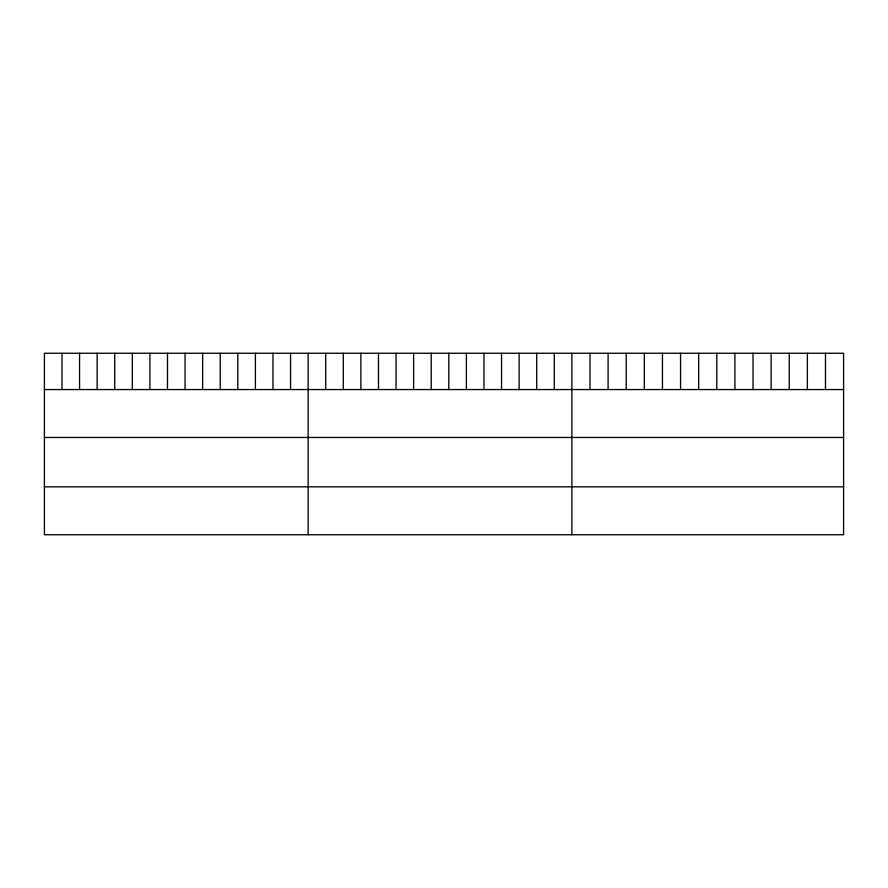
<?xml version="1.0" encoding="UTF-8"?>
<svg xmlns="http://www.w3.org/2000/svg" width="888" height="888" viewBox="0 0 888 888"><rect width="100%" height="100%" fill="white"/><g stroke="black" fill="none" stroke-linecap="round" stroke-linejoin="round"><path stroke-width="1.33" d="M843.6 389.555L843.6 534.743L44.4 534.743L44.4 353.258L843.6 353.258L843.6 389.555L44.4 389.555M44.4 437.462L843.6 437.462M44.4 486.835L843.6 486.835M825.485 353.258L825.485 389.555M807.37 353.258L807.37 389.555M789.254 353.258L789.254 389.555M771.139 353.258L771.139 389.555M753.024 353.258L753.024 389.555M734.909 353.258L734.909 389.555M716.794 353.258L716.794 389.555M698.678 353.258L698.678 389.555M680.563 353.258L680.563 389.555M662.448 353.258L662.448 389.555M644.333 353.258L644.333 389.555M626.218 353.258L626.218 389.555M608.102 353.258L608.102 389.555M589.987 353.258L589.987 389.555M571.872 353.258L571.872 534.743M554.29 353.258L554.29 389.555M536.707 353.258L536.707 389.555M519.125 353.258L519.125 389.555M501.542 353.258L501.542 389.555M483.96 353.258L483.96 389.555M466.378 353.258L466.378 389.555M448.795 353.258L448.795 389.555M431.213 353.258L431.213 389.555M413.63 353.258L413.63 389.555M396.048 353.258L396.048 389.555M378.466 353.258L378.466 389.555M360.883 353.258L360.883 389.555M343.301 353.258L343.301 389.555M325.718 353.258L325.718 389.555M308.136 353.258L308.136 534.743M290.554 353.258L290.554 389.555M272.971 353.258L272.971 389.555M255.389 353.258L255.389 389.555M237.806 353.258L237.806 389.555M220.224 353.258L220.224 389.555M202.642 353.258L202.642 389.555M185.059 353.258L185.059 389.555M167.477 353.258L167.477 389.555M149.894 353.258L149.894 389.555M132.312 353.258L132.312 389.555M114.73 353.258L114.73 389.555M97.147 353.258L97.147 389.555M79.565 353.258L79.565 389.555M61.982 353.258L61.982 389.555"/></g></svg>
